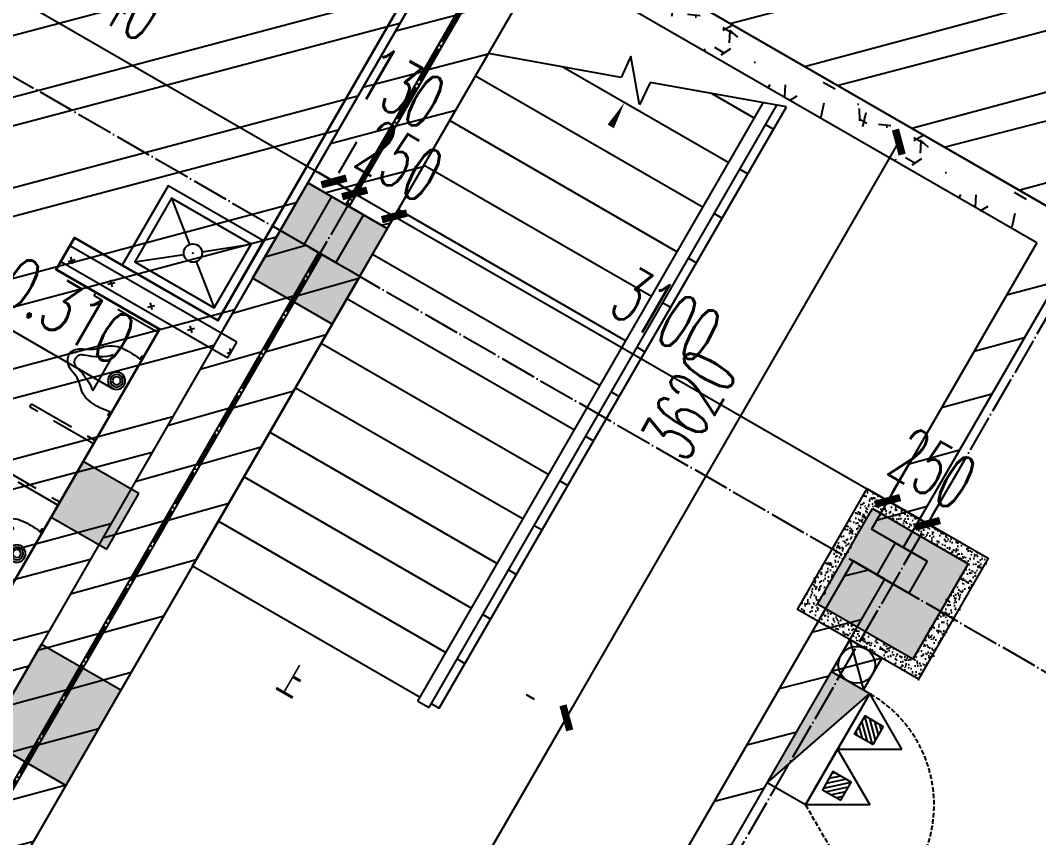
# Model space of a CAD drawing. Header units: millimetres. Extents: x 216654360 to 218309126, y 218099985 to 219647706.
# Drawn here: x 217927270 to 217932812, y 218947811 to 218952262 of the extents above; entities that cross this region are included whole.
import ezdxf

# ---------------------------------------------------------------- set-up
doc = ezdxf.new("R2010")
doc.units = ezdxf.units.MM
doc.header["$LTSCALE"] = 1000
doc.linetypes.add('DASH', pattern=[0.35, 0.25, -0.1])
doc.linetypes.add('DOTE', pattern=[2.4200000000000004, 2, -0.2, 0.02, -0.2])
for name, color, linetype in [('A-ANNO-DIMS', 3, 'Continuous'), ('A-ANNO-DOTE', 1, 'DOTE'), ('A-ANNO-IDEN', 3, 'Continuous'), ('A-ANNO-IDEN-LEVL', 3, 'Continuous'), ('A-ANNO-TXT', 7, 'Continuous'), ('A-COLU', 2, 'Continuous'), ('A-COLU-CONC', 2, 'Continuous'), ('A-DOOR-HOLE', 161, 'Continuous'), ('A-DOOR-ROLL', 7, 'DASH'), ('A-FLOR-SPCL', 245, 'Continuous'), ('A-FLOR-STRS', 51, 'Continuous'), ('A-FLOR-TPTN', 135, 'Continuous'), ('A-WALL', 2, 'Continuous'), ('A-WALL-FIL', 2, 'Continuous'), ('A-WALL-PATT', 252, 'Continuous'), ('A-WALL-SHEA', 2, 'Continuous'), ('P-PROT-FIRH', 1, 'Continuous'), ('P-PROT-VPIP', 1, 'Continuous'), ('P-提建筑', 1, 'Continuous'), ('P-灭火器', 1, 'Continuous'), ('PUB_HATCH', 8, 'Continuous'), ('洁具', 7, 'Continuous'), ('现状植物', 3, 'Continuous')]:
    doc.layers.add(name, color=color, linetype=linetype)
doc.layers.add('内装控制线', color=6, linetype='Continuous', lineweight=35)
doc.layers.add('水辅助层', color=20, linetype='Continuous', plot=False)
doc.styles.add('_TCH_DIM_T3', font='SIMPLEX.shx', dxfattribs={"width": 0.5647058823529413, "bigfont": 'GBCBIG.shx'})
doc.styles.add('A_DIM', font='SIMPLEX', dxfattribs={"width": 0.7, "bigfont": 'HZ'})
doc.dimstyles.new('_TCH_ARCH&&100', dxfattribs={"dimtxt": 297.5, "dimasz": 100, "dimexe": 250, "dimexo": 300, "dimgap": 126.25, "dimtad": 1, "dimdec": 0, "dimzin": 0, "dimdsep": 46, "dimtxsty": '_TCH_DIM_T3', "dimblk": 'ARCHTICK', "dimcen": 0.09, "dimclrt": 7, "dimazin": 2, "dimtfac": 1, "dimtdec": 0, "dimtix": 1, "dimtmove": 2, "dimatfit": 3, "dimfxl": 100, "dimtolj": 1, "dimtzin": 0, "dimarcsym": 0})
pattern_1 = [(45, (-6165879.106576437, -59482.65594915765), (-336.7596045400933, 336.7596045400933), []), (45, (-6165654.600076437, -59482.65594915765), (-336.7596045400933, 336.7596045400933), [])]
pattern_2 = [(45, (-6165879.106576437, -59303.14459915766), (-176.776766007315, 176.776766007315), [])]

# ---------------------------------------------------------------- blocks, each defined once
blk = doc.blocks.new('A$Cbd128c3d')
at = {"layer": 'A-COLU'}
h = blk.add_hatch(color=256, dxfattribs=at)
h.dxf.hatch_style = 1
h.paths.add_polyline_path([(3599.999999999942, -240), (4099.999999999942, -240), (4099.999999999942, -840), (3599.999999999942, -840)])
blk.add_lwpolyline([(3599.999999999942, -240), (4099.999999999942, -240), (4099.999999999942, -840), (3599.999999999942, -840)], close=True, dxfattribs=at)
blk = doc.blocks.new('123attt')
h = blk.add_hatch(color=2)
h.dxf.hatch_style = 1
h.paths.add_polyline_path([(6528856.650242668, 260781.6907820057), (6529456.650242668, 260781.6907820057), (6529456.650242668, 260181.6907820409), (6528856.650242668, 260181.6907820409)])
at = {"layer": 'A-WALL'}
blk.add_lwpolyline([(6528856.650242668, 260781.6907820057), (6529456.650242668, 260781.6907820057), (6529456.650242668, 260181.6907820409), (6528856.650242668, 260181.6907820409)], close=True, dxfattribs=at)
blk = doc.blocks.new('2929sk')
at = {"layer": 'A-COLU-CONC'}
h = blk.add_hatch(dxfattribs=at)
h.set_pattern_fill('混凝土', scale=10, angle=90)
h.set_pattern_definition([(140, (6502386.07597335, 175688.3338082992), (6.275213498259515, 71.72601826007535), [7.5, -82.5]), (85, (6502386.07597335, 175688.3338082992), (-75.21921337000119, -13.8751333613), [6, -66]), (190.4514, (6502386.59890735, 175694.3109762992), (-68.94395420609534, 57.85093817140216), [6.374018999999989, -70.11421119999981]), (136.1842, (6502366.07597335, 175688.3338082992), (16.55190143290181, 106.7241048625644), [11.24999999999998, -123.7499999999998]), (186.6356, (6502367.45530405, 175697.2274827992), (-97.41178709004417, 93.46627055487033), [9.56102879999995, -105.1712999999996]), (81.18420000000006, (6502366.07597335, 175688.3338082992), (-97.41186009253246, 93.46619451336272), [9, -99]), (111, (6502371.07597335, 175698.3338082992), (40.26188906653389, 59.69070521184616), [7.499999999999988, -82.49999999999982]), (55.99999999999998, (6502371.07597335, 175698.3338082992), (-72.5150045046853, 24.33153319215818), [6, -66]), (161.4514, (6502374.431133949, 175703.3080315992), (-32.25304967099523, 84.02226285814899), [6.374018999999988, -70.1142111999998]), (127.5, (6502386.07597335, 175688.3338082992), (-33.28938538313115, 1.215985531729069), [0, -65.19999999999999, 0, -67, 0, -66.25]), (97.49999999999993, (6502386.07597335, 175688.3338082992), (-39.44117118823602, 26.30695374421486), [0, -38.2, 0, -63.7, 0, -25.25]), (57.49999999999999, (6502386.07597335, 175666.0338082992), (2.255487173437979, 53.3822436172409), [0, -25, 0, -78, 0, -103.5]), (47.5, (6502386.07597335, 175656.0338082992), (-10.01049823323177, 58.31861693423862), [0, -32.49999999999989, 0, -51.79999999999989, 0, -73.49999999999979])])
h.paths.add_polyline_path([(-26088.42150564119, -86952.76195850916), (-25708.41759934928, -86952.76195850916), (-25708.41759934928, -86872.76195850916), (-26008.42150564119, -86872.76195850916), (-26008.42150564119, -86572.76195832115), (-26088.42150564119, -86572.76195832115)])
h.paths.add_polyline_path([(-25708.41759934928, -86952.76195850916), (-25328.41759938374, -86952.76195850916), (-25328.41759938374, -86572.76195832115), (-25408.41759938374, -86572.76195832115), (-25408.41759938374, -86872.76195850916), (-25708.41759934928, -86872.76195850916)])
h.paths.add_polyline_path([(-25408.41759938374, -86572.76195832115), (-25328.41759938374, -86572.76195832115), (-25328.41759938374, -86192.76195850805), (-25708.41759934928, -86192.76195850805), (-25708.41759934928, -86272.76195850805), (-25408.41759938374, -86272.76195850805)])
h.paths.add_polyline_path([(-26088.42150564119, -86572.76195832115), (-26008.42150564119, -86572.76195832115), (-26008.42150564119, -86272.76195850805), (-25708.41759934928, -86272.76195850805), (-25708.41759934928, -86192.76195850805), (-26088.42150564119, -86192.76195850805)])
at = {"layer": 'A-ANNO-DOTE', "ltscale": 0.1}
for p, q in [((-25708.41759934928, -98506.28522877552), (-25708.41759934928, -79972.76195832115)), ((-22108.41759934928, -98506.28522877552), (-22108.41759934928, -79972.76195832115)), ((-16719.25256192591, -86572.76195832115), (-75808.41759934928, -86572.76195832127))]:
    blk.add_line(p, q, dxfattribs=at)
at = {"layer": 'A-COLU-CONC', "color": 7}
for points in [[(-25328.41759938374, -86952.76195850916), (-26088.42150564119, -86952.76195850916), (-26088.42150564119, -86192.76195850805), (-25328.41759938374, -86192.76195850805)], [(-25408.41759938374, -86872.76195850916), (-26008.42150564119, -86872.76195850916), (-26008.42150564119, -86272.76195850805), (-25408.41759938374, -86272.76195850805)]]:
    blk.add_lwpolyline(points, close=True, dxfattribs=at)
at = {"rotation": 180}
for p in [(-18258.41759937722, -84212.7619583229), (-18258.41759936698, -87112.7619583229)]:
    blk.add_blockref('A$Cbd128c3d', p, dxfattribs=at)
at = {"layer": 'A-WALL', "color": 6, "rotation": 180}
blk.add_blockref('123attt', (6503448.232643284, 173908.9288235325), dxfattribs=at)
blk = doc.blocks.new('P-消火栓箱开门示意')
at = {"layer": 'P-PROT-FIRH', "color": 8, "linetype": 'DASH', "ltscale": 0.1}
blk.add_line((2696644.86184354, -6288498.702755758), (2696994.861858813, -6287892.484981926), dxfattribs=at)
blk.add_arc((2696644.861843541, -6288498.702755758), 700, 59.9999985718766, 179.9999986126178, dxfattribs=at)
blk = doc.blocks.new('$TwtSys$00000434')
for p, q in [((-0.5, 0.5), (-0.5, -0.5)), ((-0.5, -0.5), (0.5, 0.5)), ((0.5, 0.5), (-0.5, 0.5)), ((0.5, -0.5), (0.5, 0.5))]:
    blk.add_line(p, q)
blk.add_solid([(0.5, -0.5), (0.5, 0.5), (-0.5, -0.5)])
blk = doc.blocks.new('T1-P-QP-L3-F$0$$ATTACHMENT$00000214')
h = blk.add_hatch()
h.set_pattern_fill('ANSI31', color=256, scale=200, style=0)
h.set_pattern_definition([(45, (-38543.80223862439, -6842.63859106258), (-17.67766952966369, 17.67766952966369), [])])
h.paths.add_polyline_path([(-64.92232553117356, 1.936813719180464), (64.922325531159, 1.936813719180464), (64.922325531159, -127.9078373431521), (-64.92232553117356, -127.9078373431521)])
for points in [[(0, 171.8081853693711), (-198.3870041439732, -171.8081853693711), (198.3870041439732, -171.8081853693711)], [(-64.92232553117356, 1.936813719180464), (64.922325531159, 1.936813719180464), (64.922325531159, -127.9078373431521), (-64.92232553117356, -127.9078373431521)]]:
    blk.add_lwpolyline(points, close=True)
blk = doc.blocks.new('p0422')
at = {"layer": 'P-PROT-VPIP'}
blk.add_circle((6072595.864020044, 32912.05262973892), 100, dxfattribs=at)
at = {"layer": '水辅助层'}
blk.add_lwpolyline([(6072495.864020044, 33012.05262973892), (6072495.864020044, 32812.05262973892), (6072695.864020044, 32812.05262973892), (6072695.864020044, 33012.05262973892), (6072495.864020044, 33012.05262973892), (6072695.864020044, 32812.05262973892), (6072695.864020044, 33012.05262973892), (6072495.864020044, 32812.05262973892)], dxfattribs=at)
at = {"layer": 'P-PROT-FIRH', "xscale": 700, "yscale": -240, "zscale": 700, "rotation": 89.99999999999997}
blk.add_blockref('$TwtSys$00000434', (6072615.864020044, 32462.05262973892), dxfattribs=at)
at = {"layer": 'P-提建筑', "rotation": 270}
blk.add_blockref('P-消火栓箱开门示意', (12361234.5667758, 2728756.914473279), dxfattribs=at)
at = {"layer": 'P-灭火器', "xscale": 0.8816120906801007, "zscale": 0.8816120906801007}
for p, yscale, rotation in [((6072887.332193543, 32636.95301122671), 0.8816120906801007, 270), ((6072887.332193543, 32287.15224825205), -0.8816120906801007, 89.99999999999997)]:
    blk.add_blockref('T1-P-QP-L3-F$0$$ATTACHMENT$00000214', p, dxfattribs=dict(at, yscale=yscale, rotation=rotation))
blk = doc.blocks.new('123arrt')
at = {"layer": 'A-WALL-PATT'}
blk.add_hatch(color=2, dxfattribs=at).paths.add_polyline_path([(6523944.33695157, 260286.095766655), (6524294.33695157, 260286.095766655), (6524294.33695157, 260636.095766655), (6523944.33695157, 260636.095766655)])
at = {"layer": 'A-COLU-CONC'}
for p, q in [((6524294.33695157, 260636.095766655), (6523944.33695157, 260636.095766655)), ((6523944.33695157, 260636.095766655), (6523944.33695157, 260286.095766655)), ((6524294.33695157, 260286.095766655), (6524294.33695157, 260636.095766655)), ((6523944.33695157, 260286.095766655), (6524294.33695157, 260286.095766655))]:
    blk.add_line(p, q, dxfattribs=at)
blk = doc.blocks.new('$lvtry$00000191')
at = {"color": 0}
for p, q in [((-250, -50, 1e-08), (-39.04344047215272, -218.7652476222793, 1e-08)), ((39.04344047215272, -218.7652476222793, 1e-08), (250, -50, 1e-08)), ((-250, -450, 1e-08), (-39.04344047215272, -281.2347523777207, 1e-08)), ((39.04344047215272, -281.2347523777244, 1e-08), (250, -450, 1e-08))]:
    blk.add_line(p, q, dxfattribs=at)
at = {"color": 0, "elevation": 1e-08}
for points in [[(300, -500), (300, 0), (-300, 0), (-300, -500)], [(250, -450), (250, -50), (-250, -50), (-250, -450)]]:
    blk.add_lwpolyline(points, close=True, dxfattribs=at)
at = {"color": 0}
blk.add_circle((0, -250, 1e-08), 50, dxfattribs=at)
for p in [(0, -50, 1e-08), (0, -250, 1e-08)]:
    blk.add_point(p, dxfattribs=at)
blk = doc.blocks.new('$plan$00002813')
at = {"layer": '洁具'}
blk.add_line((-112.1980357655775, -146.2900791291249), (113.5244699430041, -146.2900791291249), dxfattribs=at)
blk.add_lwpolyline([(-185, 0), (-185, -10), (-164.389969869444, -10, 0.1255865387303257), (-163.1290167336847, -162.2762062169422, 0.08769850242780629), (-135.2953435108939, -207.1245521571182, -0.1424929708342338), (-78.66071351996652, -291.5831019456164, 0.3096035751983225), (0.2791948459416744, -359.8396450521541, 0.2298293648780043), (59.17123424765305, -307.738279198813, -0.1357997960856211), (127.5210291764306, -214.5698211590352, 0.1879631742103957), (170.0189749133278, -107.7600855326382, 0.05656907970985884), (164.88988169191, -10.05991858390917), (185, -10.05991858390917), (185, 0)], format="xyb", close=True, dxfattribs=at)
for radius in [47.2579243470704, 34.6338562868774, 22.06467547912001]:
    blk.add_circle((0, -61.92837213557505), radius, dxfattribs=at)
for centre, radius, start, end in [((-382.3575809355243, -362.7297035239753), 346.1680095771645, 14.06156044437566, 38.70013118246141), ((335.0797802355009, -365.6383339255481), 311.7698067501769, 135.2868062745364, 164.3913305535184), ((-5.716971095556801, -276.013031346869), 40.92875984387207, 183.6564942581837, 351.9397679622584)]:
    blk.add_arc(centre, radius, start, end, dxfattribs=at)
blk = doc.blocks.new('A$Ca631ffbe')
at = {"layer": 'A-DOOR-ROLL'}
for points in [[(-1440.000000027707, 100.000000072876), (-1460.000000028173, 100.0000000786968), (-1459.999999911874, 500.0000000786968), (-1439.999999912136, 500.000000072876), (-1440.000000027707, 100.000000072876)], [(-740.0000000277068, 99.99999986903276), (-760.0000000277068, 99.99999987485353), (-759.9999999112042, 499.9999998748535), (-739.9999999107386, 499.9999998690328), (-740.0000000277068, 99.99999986903276)]]:
    blk.add_lwpolyline(points, dxfattribs=at)
at = {"layer": 'A-FLOR-TPTN', "xscale": -1, "rotation": 180}
blk.add_blockref('$plan$00002813', (-1100.00000002794, 99.99999997392297), dxfattribs=at)
blk = doc.blocks.new('13etrt5')
at = {"layer": 'A-WALL-PATT'}
h = blk.add_hatch(dxfattribs=at)
h.set_pattern_fill('石膏板', color=256, scale=50, style=0)
h.set_pattern_definition([(45, (42.4766, 35.85785), (-125.0000033257799, 125.00000332578), [40, -136.7767]), (135, (320.7609, 35.85785), (-125.00000332578, -125.0000033257799), [40, -136.7767])])
h.paths.add_polyline_path([(6030434.666021422, 47718.28041697321), (6029384.506113006, 47718.2804170175), (6029384.506113002, 47618.28041699998), (6030434.666021419, 47618.28041697321)])
at = {"layer": 'A-DOOR-HOLE', "linetype": 'DASH'}
blk.add_line((6029384.506112956, 47618.28041700682), (6029384.50611296, 47718.28041700682), dxfattribs=at)
at = {"layer": 'A-WALL-FIL'}
for p, q in [((6030434.666021422, 47718.28041697321), (6029384.506113006, 47718.2804170175)), ((6029384.506113006, 47718.2804170175), (6029384.506113002, 47618.28041699998)), ((6030434.666021419, 47618.28041697321), (6030434.666021422, 47718.28041697321)), ((6029384.506113002, 47618.28041699998), (6030434.666021419, 47618.28041697321))]:
    blk.add_line(p, q, dxfattribs=at)
at = {"layer": '内装控制线'}
blk.add_lwpolyline([(6028034.495461987, 50368.28507986325), (6028034.495462026, 50318.28507987291), (6026984.494101392, 50318.28507991196), (6026984.494101392, 47768.28041713822), (6028184.506112962, 47768.28041704961), (6028184.506112955, 47568.28041704086), (6026984.506112772, 47568.2808604234), (6026984.506112665, 43168.28021147761), (6027064.666021457, 43168.28054689828), (6027064.666021457, 42962.28039220758), (6030034.491576374, 42962.28044195544), (6030034.514254897, 47568.28041698392), (6029384.506112956, 47568.28041700473), (6029384.506112961, 47768.28041700682), (6030284.689911362, 47768.280417023), (6030284.702236536, 50312.27969980885), (6029134.496295292, 50312.28071956491), (6029134.4965666, 50368.2807195533)], dxfattribs=at)
at = {"layer": 'A-FLOR-SPCL'}
blk.add_blockref('$lvtry$00000191', (6029984.68991127, 48268.2613051065, -1e-08), dxfattribs=at)
at = {"layer": 'A-WALL-FIL', "rotation": 90}
for p in [(6030134.5132614, 48308.28041690793), (6030134.513269259, 47222.28041706847)]:
    blk.add_blockref('A$Ca631ffbe', p, dxfattribs=at)
blk = doc.blocks.new('_ArchTick')
at = {"color": 0, "linetype": 'ByBlock', "const_width": 0.4}
blk.add_lwpolyline([(-0.5, -0.5), (0.5, 0.5)], dxfattribs=at)
blk = doc.blocks.new('*D410')
at = {"layer": 'A-ANNO-DIMS', "color": 0, "lineweight": -2, "transparency": 16777216}
for p, q in [((6066559.63288061, 35491.65040151618), (6066582.253792502, 35491.65040151618)), ((6066832.253792502, 33391.64101953132), (6066832.253792502, 35491.65040151618)), ((6066559.632880615, 33391.64101953132), (6066582.253792502, 33391.64101953132))]:
    blk.add_line(p, q, dxfattribs=at)
at = {"layer": 'Defpoints', "color": 0, "transparency": 16777216}
for p in [(6066832.253792502, 35491.65040151618), (6066859.63288061, 35491.65040151618), (6066859.632880615, 33391.64101953132)]:
    blk.add_point(p, dxfattribs=at)
at = {"layer": 'A-ANNO-DIMS', "color": 0, "lineweight": -2, "transparency": 16777216, "xscale": 100, "yscale": 100, "zscale": 100}
for p, rotation in [((6066832.253792502, 35491.65040151618), 90), ((6066832.253792502, 33391.64101953132), 270)]:
    blk.add_blockref('_ArchTick', p, dxfattribs=dict(at, rotation=rotation))
at = {"layer": 'A-ANNO-DIMS', "color": 7, "transparency": 16777216, "insert": (6066557.253792502, 34441.64571052472), "char_height": 297.5, "attachment_point": 5, "rotation": 90, "style": '_TCH_DIM_T3'}
blk.add_mtext('\\A1;2100', dxfattribs=at)
blk = doc.blocks.new('*D417')
at = {"layer": 'A-ANNO-DIMS', "color": 0, "lineweight": -2, "transparency": 16777216}
for p, q in [((6065675.869910784, 33823.11665425415), (6065675.869910784, 34019.07394761012)), ((6068815.842444237, 33823.11665481175), (6068815.842444237, 34019.07394761012)), ((6065675.869910784, 33769.07394761012), (6068815.842444237, 33769.07394761012))]:
    blk.add_line(p, q, dxfattribs=at)
at = {"layer": 'Defpoints', "color": 0, "transparency": 16777216}
for p in [(6068815.842444237, 33769.07394761012), (6065675.869910784, 33523.11665425415), (6068815.842444237, 33523.11665481175)]:
    blk.add_point(p, dxfattribs=at)
at = {"layer": 'A-ANNO-DIMS', "color": 0, "lineweight": -2, "transparency": 16777216, "xscale": 100, "yscale": 100, "zscale": 100, "rotation": 180}
blk.add_blockref('_ArchTick', (6065675.869910784, 33769.07394761012), dxfattribs=at)
at = {"layer": 'A-ANNO-DIMS', "color": 0, "lineweight": -2, "transparency": 16777216, "xscale": 100, "yscale": 100, "zscale": 100}
blk.add_blockref('_ArchTick', (6068815.842444237, 33769.07394761012), dxfattribs=at)
at = {"layer": 'A-ANNO-DIMS', "color": 7, "transparency": 16777216, "insert": (6067245.856177511, 34044.07394761012), "char_height": 297.5, "attachment_point": 5, "style": '_TCH_DIM_T3'}
blk.add_mtext('\\A1;3140', dxfattribs=at)
blk = doc.blocks.new('*D418')
at = {"layer": 'A-ANNO-DIMS', "color": 0, "lineweight": -2, "transparency": 16777216}
for p, q in [((6068815.842444237, 33823.11665481175), (6068815.842444237, 34019.07394790046)), ((6068945.844556803, 33823.11665483483), (6068945.844556803, 34019.07394790046)), ((6068815.842444237, 33769.07394790046), (6068715.842444237, 33769.07394790046)), ((6068815.842444237, 33769.07394790046), (6068945.844556803, 33769.07394790046)), ((6068945.844556803, 33769.07394790046), (6069045.844556803, 33769.07394790046))]:
    blk.add_line(p, q, dxfattribs=at)
at = {"layer": 'Defpoints', "color": 0, "transparency": 16777216}
for p in [(6068945.844556803, 33769.07394790046), (6068815.842444237, 33523.11665481175), (6068945.844556803, 33523.11665483483)]:
    blk.add_point(p, dxfattribs=at)
at = {"layer": 'A-ANNO-DIMS', "color": 0, "lineweight": -2, "transparency": 16777216, "xscale": 100, "yscale": 100, "zscale": 100}
blk.add_blockref('_ArchTick', (6068815.842444237, 33769.07394790046), dxfattribs=at)
at = {"layer": 'A-ANNO-DIMS', "color": 0, "lineweight": -2, "transparency": 16777216, "xscale": 100, "yscale": 100, "zscale": 100, "rotation": 180}
blk.add_blockref('_ArchTick', (6068945.844556803, 33769.07394790046), dxfattribs=at)
at = {"layer": 'A-ANNO-DIMS', "color": 7, "transparency": 16777216, "insert": (6068880.843500366, 34394.07394790046), "char_height": 297.5, "attachment_point": 5, "style": '_TCH_DIM_T3'}
blk.add_mtext('\\A1;130', dxfattribs=at)
blk = doc.blocks.new('*D419')
at = {"layer": 'A-ANNO-DIMS', "color": 0, "lineweight": -2, "transparency": 16777216}
for p, q in [((6068945.844556803, 33823.11665483483), (6068945.844556803, 34019.0739479342)), ((6069195.84757068, 33823.11665487922), (6069195.84757068, 34019.0739479342)), ((6068945.844556803, 33769.0739479342), (6068845.844556803, 33769.0739479342)), ((6068945.844556803, 33769.0739479342), (6069195.84757068, 33769.0739479342)), ((6069195.84757068, 33769.0739479342), (6069295.84757068, 33769.0739479342))]:
    blk.add_line(p, q, dxfattribs=at)
at = {"layer": 'Defpoints', "color": 0, "transparency": 16777216}
for p in [(6069195.84757068, 33769.0739479342), (6068945.844556803, 33523.11665483483), (6069195.84757068, 33523.11665487922)]:
    blk.add_point(p, dxfattribs=at)
at = {"layer": 'A-ANNO-DIMS', "color": 0, "lineweight": -2, "transparency": 16777216, "xscale": 100, "yscale": 100, "zscale": 100}
blk.add_blockref('_ArchTick', (6068945.844556803, 33769.0739479342), dxfattribs=at)
at = {"layer": 'A-ANNO-DIMS', "color": 0, "lineweight": -2, "transparency": 16777216, "xscale": 100, "yscale": 100, "zscale": 100, "rotation": 180}
blk.add_blockref('_ArchTick', (6069195.84757068, 33769.0739479342), dxfattribs=at)
at = {"layer": 'A-ANNO-DIMS', "color": 7, "transparency": 16777216, "insert": (6069070.846063741, 34044.0739479342), "char_height": 297.5, "attachment_point": 5, "style": '_TCH_DIM_T3'}
blk.add_mtext('\\A1;250', dxfattribs=at)
blk = doc.blocks.new('*D420')
at = {"layer": 'A-ANNO-DIMS', "color": 0, "lineweight": -2, "transparency": 16777216}
for p, q in [((6069195.84757068, 33823.11665487922), (6069195.84757068, 34019.07394823164)), ((6072295.843323611, 33823.11665542972), (6072295.843323611, 34019.07394823164)), ((6069195.84757068, 33769.07394823164), (6072295.843323611, 33769.07394823164))]:
    blk.add_line(p, q, dxfattribs=at)
at = {"layer": 'Defpoints', "color": 0, "transparency": 16777216}
for p in [(6072295.843323611, 33769.07394823164), (6069195.84757068, 33523.11665487922), (6072295.843323611, 33523.11665542972)]:
    blk.add_point(p, dxfattribs=at)
at = {"layer": 'A-ANNO-DIMS', "color": 0, "lineweight": -2, "transparency": 16777216, "xscale": 100, "yscale": 100, "zscale": 100, "rotation": 180}
blk.add_blockref('_ArchTick', (6069195.84757068, 33769.07394823164), dxfattribs=at)
at = {"layer": 'A-ANNO-DIMS', "color": 0, "lineweight": -2, "transparency": 16777216, "xscale": 100, "yscale": 100, "zscale": 100}
blk.add_blockref('_ArchTick', (6072295.843323611, 33769.07394823164), dxfattribs=at)
at = {"layer": 'A-ANNO-DIMS', "color": 7, "transparency": 16777216, "insert": (6070745.845447145, 34044.07394823164), "char_height": 297.5, "attachment_point": 5, "style": '_TCH_DIM_T3'}
blk.add_mtext('\\A1;3100', dxfattribs=at)
blk = doc.blocks.new('*D421')
at = {"layer": 'A-ANNO-DIMS', "color": 0, "lineweight": -2, "transparency": 16777216}
for p, q in [((6072295.843323611, 33823.11665542972), (6072295.843323611, 34019.07394852909)), ((6072545.844556828, 33823.11665547412), (6072545.844556828, 34019.07394852909)), ((6072295.843323611, 33769.07394852909), (6072195.843323611, 33769.07394852909)), ((6072295.843323611, 33769.07394852909), (6072545.844556828, 33769.07394852909)), ((6072545.844556828, 33769.07394852909), (6072645.844556828, 33769.07394852909))]:
    blk.add_line(p, q, dxfattribs=at)
at = {"layer": 'Defpoints', "color": 0, "transparency": 16777216}
for p in [(6072545.844556828, 33769.07394852909), (6072295.843323611, 33523.11665542972), (6072545.844556828, 33523.11665547412)]:
    blk.add_point(p, dxfattribs=at)
at = {"layer": 'A-ANNO-DIMS', "color": 0, "lineweight": -2, "transparency": 16777216, "xscale": 100, "yscale": 100, "zscale": 100}
blk.add_blockref('_ArchTick', (6072295.843323611, 33769.07394852909), dxfattribs=at)
at = {"layer": 'A-ANNO-DIMS', "color": 0, "lineweight": -2, "transparency": 16777216, "xscale": 100, "yscale": 100, "zscale": 100, "rotation": 180}
blk.add_blockref('_ArchTick', (6072545.844556828, 33769.07394852909), dxfattribs=at)
at = {"layer": 'A-ANNO-DIMS', "color": 7, "transparency": 16777216, "insert": (6072420.843940219, 34044.07394852909), "char_height": 297.5, "attachment_point": 5, "style": '_TCH_DIM_T3'}
blk.add_mtext('\\A1;250', dxfattribs=at)
blk = doc.blocks.new('*D538')
at = {"layer": 'A-ANNO-DIMS', "color": 0, "lineweight": -2, "transparency": 16777216}
for p, q in [((6071170.766549013, 35491.63207309941), (6071121.506119804, 35491.63207309941)), ((6071371.506119804, 31871.6766067949), (6071371.506119804, 35491.63207309941)), ((6071170.766549013, 31871.6766067949), (6071121.506119804, 31871.6766067949))]:
    blk.add_line(p, q, dxfattribs=at)
at = {"layer": 'Defpoints', "color": 0, "transparency": 16777216}
for p in [(6071371.506119804, 35491.63207309941), (6071470.766549013, 35491.63207309941), (6071470.766549013, 31871.6766067949)]:
    blk.add_point(p, dxfattribs=at)
at = {"layer": 'A-ANNO-DIMS', "color": 0, "lineweight": -2, "transparency": 16777216, "xscale": 100, "yscale": 100, "zscale": 100}
for p, rotation in [((6071371.506119804, 35491.63207309941), 90), ((6071371.506119804, 31871.6766067949), 270)]:
    blk.add_blockref('_ArchTick', p, dxfattribs=dict(at, rotation=rotation))
at = {"layer": 'A-ANNO-DIMS', "color": 7, "transparency": 16777216, "insert": (6071096.506119804, 33681.65433994813), "char_height": 297.5, "attachment_point": 5, "rotation": 90, "style": '_TCH_DIM_T3'}
blk.add_mtext('\\A1;3620', dxfattribs=at)
blk = doc.blocks.new('*D539')
at = {"layer": 'A-ANNO-DIMS', "color": 0, "lineweight": -2, "transparency": 16777216}
for p, q in [((6071170.766549013, 31871.6766067949), (6071121.506119804, 31871.6766067949)), ((6071371.506119804, 28091.64101953133), (6071371.506119804, 31871.6766067949)), ((6071170.766549013, 28091.64101953133), (6071121.506119804, 28091.64101953133))]:
    blk.add_line(p, q, dxfattribs=at)
at = {"layer": 'Defpoints', "color": 0, "transparency": 16777216}
for p in [(6071371.506119804, 31871.6766067949), (6071470.766549013, 31871.6766067949), (6071470.766549013, 28091.64101953133)]:
    blk.add_point(p, dxfattribs=at)
at = {"layer": 'A-ANNO-DIMS', "color": 0, "lineweight": -2, "transparency": 16777216, "xscale": 100, "yscale": 100, "zscale": 100}
for p, rotation in [((6071371.506119804, 31871.6766067949), 90), ((6071371.506119804, 28091.64101953133), 270)]:
    blk.add_blockref('_ArchTick', p, dxfattribs=dict(at, rotation=rotation))
at = {"layer": 'A-ANNO-DIMS', "color": 7, "transparency": 16777216, "insert": (6071096.506119804, 29981.65881316409), "char_height": 297.5, "attachment_point": 5, "rotation": 90, "style": '_TCH_DIM_T3'}
blk.add_mtext('\\A1;3780', dxfattribs=at)
blk = doc.blocks.new('A$C04836B57')
h = blk.add_hatch()
h.set_pattern_fill('ANSI32', color=251, scale=100)
h.set_pattern_definition(pattern_1)
edge = h.paths.add_edge_path()
edge.add_line((-93806.74076194037, -23891.01582656463), (-100673.4373654258, -23891.01599156326))
edge.add_line((-100673.4373654258, -23891.01599156326), (-100673.4219870726, -17291.0197903212))
edge.add_line((-100673.4219870726, -17291.0197903212), (-98133.13709999435, -17291.01962532845))
edge.add_line((-98133.13709999435, -17291.01962532845), (-98133.13737810124, -18541.02919732087))
edge.add_line((-98133.13737810124, -18541.02919732087), (-93433.42846856453, -18541.02703158677))
edge.add_line((-93433.42846856453, -18541.02703158677), (-93433.42581176851, -17391.02929940046))
edge.add_line((-93433.42581176851, -17391.02929940046), (-93433.19577457756, -17391.04147912645))
edge.add_line((-93433.19577457756, -17391.04147912645), (-93433.20651115384, -20965.82024458147))
edge.add_line((-93433.20651115384, -20965.82024458147), (-93333.25523686316, -20965.81023058342))
edge.add_line((-93333.25523686316, -20965.81023058342), (-93333.26880235411, -23765.83032686323))
h = blk.add_hatch()
h.set_pattern_fill('ANSI32', color=251, scale=100)
h.set_pattern_definition(pattern_1)
edge = h.paths.add_edge_path()
edge.add_line((-99383.43733293563, -31490.81023060446), (-99383.43733293563, -26709.81023061152))
edge.add_line((-99383.43733293563, -26709.81023061152), (-100583.4440147774, -26709.81082269999))
edge.add_line((-100583.4440147774, -26709.81082269999), (-100583.4430051101, -23891.01587718352))
edge.add_line((-100583.4430051101, -23891.01587718352), (-97183.26211148221, -23891.01577593909))
edge.add_line((-97183.26211148221, -23891.01577593909), (-97183.2631211495, -26709.81072148867))
edge.add_line((-97183.2631211495, -26709.81072148867), (-97183.26201959047, -26709.81023064991))
edge.add_line((-97183.26201959047, -26709.81023064991), (-97183.26201959047, -31451.01492963036))
edge.add_line((-97183.26201959047, -31451.01492963036), (-99456.74015109055, -31451.01492962861))
at = {"layer": 'PUB_HATCH'}
h = blk.add_hatch(dxfattribs=at)
h.set_pattern_fill('加气混凝土', color=256, scale=100, style=0)
h.set_pattern_definition([(0, (-6165525.106576437, -59848.65594915766), (600, 1200), [0, -1200]), (0, (-6166227.106576437, -60010.65594915766), (600, 1200), [0, -1200]), (0, (-6165837.106576437, -60022.65594915766), (600, 1200), [0, -1200]), (0, (-6165411.106576437, -59668.65594915766), (600, 1200), [0, -1200]), (0, (-6165909.106576437, -60082.65594915766), (600, 1200), [0, -1200]), (0, (-6165291.106576437, -58912.65594915766), (600, 1200), [0, -1200]), (0, (-6165657.106576437, -59008.65594915766), (600, 1200), [0, -1200]), (0, (-6165465.106576437, -59158.65594915766), (600, 1200), [0, -1200]), (0, (-6166443.106576437, -59182.65594915766), (600, 1200), [0, -1200]), (0, (-6165855.106576437, -59236.65594915766), (600, 1200), [0, -1200]), (0, (-6166083.106576437, -59542.65594915766), (600, 1200), [0, -1200]), (0, (-6166071.106576437, -59992.65594915766), (600, 1200), [0, -1200]), (0, (-6165621.106576437, -60040.65594915766), (600, 1200), [0, -1200]), (0, (-6165291.106576437, -59512.65594915766), (600, 1200), [0, -1200]), (0, (-6166413.106576437, -59698.65594915766), (600, 1200), [0, -1200]), (0, (-6166311.106576437, -59494.65594915766), (600, 1200), [0, -1200]), (0, (-6165843.106576437, -59578.65594915766), (600, 1200), [0, -1200]), (0, (-6166011.106576437, -59752.65594915766), (600, 1200), [0, -1200]), (0, (-6166107.106576437, -59356.65594915766), (600, 1200), [0, -1200]), (0, (-6165957.106576437, -58906.65594915766), (600, 1200), [0, -1200]), (0, (-6166365.106576437, -59950.65594915766), (600, 1200), [0, -1200]), (0, (-6165705.106576437, -59152.65594915766), (600, 1200), [0, -1200]), (0, (-6166263.106576437, -59134.65594915766), (600, 1200), [0, -1200]), (0, (-6166359.106576437, -58978.65594915766), (600, 1200), [0, -1200]), (130.601294, (-6165364.820860437, -59288.37023715767), (-2999.999966861969, 3600.000015739533), [52.683108, -22074.222]), (18.4349488, (-6165450.535144437, -59265.51309315766), (2999.999988936139, 1199.999991146445), [54.21048, -7535.2558]), (90, (-6165450.535144437, -59316.94166115766), (600.0000000000001, 1200), [51.428568, -2348.5713]), (161.565051, (-6165399.106576437, -59334.08452515766), (-3000.000015105215, 1199.999910544823), [54.21048, -7535.2558]), (53.1301023, (-6165399.106576437, -59334.08452515766), (600.0000011342403, 1199.99999943288), [57.14286, -5942.856999999999]), (135, (-6165353.392288437, -59945.51298915767), (-600.0000725322863, 1199.999918790402), [48.48732, -3345.6252]), (45, (-6165421.963720437, -59945.51298915767), (599.9999961647541, 1199.999995157935), [48.48732, -3345.6252]), (135, (-6165387.678004437, -59979.79878915766), (-600.0000725322863, 1199.999918790402), [48.48732, -3345.6252]), (45, (-6165387.678004437, -59979.79878915766), (599.9999961647541, 1199.999995157935), [48.48732, -3345.6252]), (116.565051, (-6165930.535096437, -59139.79880115766), (-0.0001043859734650709, 2399.999934707041), [63.88765199999999, -1277.753]), (180, (-6165959.106496437, -59082.65595315766), (-599.9999999999998, 1200), [68.571432, -1131.4285]), (63.43494880000001, (-6166056.249376437, -59139.79880115766), (5.432290706153253e-06, 2399.999988372672), [63.887652, -1277.753]), (116.565051, (-6166027.677976437, -59196.94166115766), (-0.0001043859734650709, 2399.999934707041), [63.88765199999999, -1277.753]), (0, (-6166027.677976437, -59196.94166115766), (600, 1200), [68.571432, -1131.4285]), (63.43494880000001, (-6165959.106496437, -59196.94166115766), (5.432290706153253e-06, 2399.999988372672), [63.887652, -1277.753]), (107.102728, (-6165479.106580437, -59545.51302915766), (-1799.999931184909, 6000.000009680287), [77.72269200000001, -32565.805]), (143.972626, (-6165501.963724437, -59471.22737715767), (-11399.99985547618, 8399.999990492668), [77.72269200000001, -16244.04]), (180, (-6165564.820864437, -59425.51308915766), (-599.9999999999998, 1200), [74.285712, -1125.7142]), (36.02737329999999, (-6165701.963716437, -59471.22737715767), (11399.99991575318, 8399.99990944439), [77.722692, -16244.04]), (71.5650511, (-6165724.820860437, -59539.79874915766), (1800.000009240657, 5999.99998966958), [72.280632, -7517.185600000001]), (107.102728, (-6165701.963716437, -59614.08450915766), (-1799.999931184909, 6000.000009680287), [77.72269200000001, -32565.805]), (143.972626, (-6165639.106576437, -59659.79874915766), (-11399.99985547618, 8399.999990492668), [77.72269200000001, -16244.04]), (0, (-6165639.106576437, -59659.79874915766), (600, 1200), [74.285712, -1125.7142]), (36.02737329999999, (-6165564.820864437, -59659.79874915766), (11399.99991575318, 8399.99990944439), [77.722692, -16244.04]), (71.5650511, (-6165501.963724437, -59614.08450915766), (1800.000009240657, 5999.99998966958), [72.280632, -7517.185600000001]), (150.255118, (-6165467.678008437, -58985.51309715767), (-1800.000004260273, 1199.999985130039), [46.07004, -9628.639200000001]), (90, (-6165507.678004437, -59008.37022915766), (600.0000000000001, 1200), [45.714288, -2354.2855]), (29.7448813, (-6165507.678004437, -59008.37022915766), (1800.000001060037, 1199.999994395642), [46.07004, -9628.639200000001]), (116.565051, (-6165747.678004437, -59836.94166915766), (-0.0001043859734650709, 2399.999934707041), [63.88765199999999, -1277.753]), (168.690067, (-6165776.249428437, -59779.79874915766), (-5400.000004006199, 1199.999969888218), [58.274508, -12179.371]), (41.18592510000001, (-6165879.106576437, -59808.37014915766), (14999.99990911732, 13199.99988457684), [60.743688, -25451.604]), (90, (-6165879.106576437, -59865.51306915766), (600.0000000000001, 1200), [57.14286, -2342.857]), (138.814074, (-6165833.392288437, -59905.51302915766), (-14999.99973338043, 13200.0000840726), [60.743688, -25451.604]), (16.6992442, (-6165833.392288437, -59905.51302915766), (19799.99985103278, 5999.99993715613), [59.6589, -24997.075]), (60.9453959, (-6165776.249428437, -59888.37018915766), (599.9999984077513, 1199.99998938541), [58.83217200000001, -24650.679]), (109.983106, (-6166250.535136437, -59334.08452515766), (-3000.000011299861, 8399.999977770043), [66.88400399999996, -28024.39499999999]), (155.556045, (-6166273.392256437, -59271.22737315766), (-7800.000029732115, 3599.999925205931), [69.045972, -28930.263]), (24.4439547, (-6166399.106536437, -59271.22737315766), (7800.000003890955, 3599.999982684802), [69.045972, -28930.263]), (70.01689340000001, (-6166421.963656438, -59334.08452515766), (3000.000009044286, 8399.999979161448), [66.88400399999999, -28024.395]), (109.983106, (-6166399.106536437, -59396.94166515766), (-3000.000011299861, 8399.999977770043), [66.88400399999996, -28024.39499999999]), (160.016893, (-6166336.249336437, -59419.79880915766), (-3000.000001763259, 1199.999945333349), [66.88400399999999, -13978.755]), (19.9831065, (-6166336.249336437, -59419.79880915766), (2999.999983528817, 1199.999998096056), [66.88400399999999, -13978.755]), (70.01689340000001, (-6166273.392256437, -59396.94166515766), (3000.000009044286, 8399.999979161448), [66.88400399999999, -28024.395]), (122.005383, (-6165804.820864437, -59442.65595315766), (-600.0000805229399, 1199.999938741572), [53.908464, -11266.868]), (18.4349488, (-6165884.820856437, -59414.08451715767), (2999.999988936139, 1199.999991146445), [54.21048, -7535.2558]), (90, (-6165884.820856437, -59465.51309715767), (600.0000000000001, 1200), [51.428568, -2348.5713]), (161.565051, (-6165833.392288437, -59482.65594915766), (-3000.000015105215, 1199.999910544823), [54.21048, -7535.2558]), (54.46232220000002, (-6165833.392288437, -59482.65594915766), (4199.999993914518, 5999.999991012131), [49.15614, -20596.423]), (116.565051, (-6166153.392256437, -59734.08450915766), (-0.0001043859734650709, 2399.999934707041), [63.88765199999999, -1277.753]), (180, (-6166181.963656438, -59676.94158915766), (-599.9999999999998, 1200), [62.85714, -1137.1428]), (59.0362434, (-6166279.106536437, -59734.08450915766), (600.000001953063, 1199.999994175555), [66.63945599999997, -13927.64399999999]), (120.963756, (-6166244.820856437, -59791.22730915766), (-600.0000819959288, 1199.999944893199), [66.639456, -13927.644]), (0, (-6166244.820856437, -59791.22730915766), (600, 1200), [62.85714, -1137.1428]), (63.43494880000001, (-6166181.963656438, -59791.22730915766), (5.432290706153253e-06, 2399.999988372672), [63.887652, -1277.753])])
h.paths.add_polyline_path([(-93583.26567819994, -24091.03333018304), (-93383.26610860694, -23891.03429913663), (-96803.26383586135, -23891.01772997505), (-96803.26390011329, -24024.35106331515), (-96683.26393223647, -24091.01831135387)])
h = blk.add_hatch(dxfattribs=at)
h.set_pattern_fill('普通砖', color=256, scale=100, style=0)
h.set_pattern_definition(pattern_2)
h.paths.add_polyline_path([(-93383.26610860694, -23891.03429913663), (-93583.26567819994, -24091.03333018304), (-93583.26180437673, -25891.01514480729), (-93383.26180437673, -25891.01471437956)])
h = blk.add_hatch(dxfattribs=at)
h.set_pattern_fill('普通砖', color=256, scale=100, style=0)
h.set_pattern_definition(pattern_2)
h.paths.add_polyline_path([(-97063.26847204659, -24024.34980210178), (-97183.26850418095, -24091.01588429823), (-97183.26190912817, -25791.0153951598), (-96943.26190913003, -25791.01446409317), (-96943.26850416046, -24091.01705169865)])
h = blk.add_hatch(dxfattribs=at)
h.set_pattern_fill('普通砖', color=256, scale=100, style=0)
h.set_pattern_definition(pattern_2)
h.paths.add_polyline_path([(-96803.26390011329, -24024.35106331515), (-96923.26393223926, -24091.01714861653), (-96923.25733718835, -25791.01586069123), (-96683.25733719021, -25791.01492962459), (-96683.26393223647, -24091.01831135387)])
h = blk.add_hatch(dxfattribs=at)
h.set_pattern_fill('普通砖', color=256, scale=100, style=0)
h.set_pattern_definition(pattern_2)
h.paths.add_polyline_path([(-97183.26201959047, -26091.01492962649), (-97183.26201959047, -31391.01492962649), (-96943.26201959047, -31391.01492962649), (-96943.26201959047, -26091.01492962649)])
h = blk.add_hatch(dxfattribs=at)
h.set_pattern_fill('普通砖', color=256, scale=100, style=0)
h.set_pattern_definition(pattern_2)
h.paths.add_polyline_path([(-96923.26201960817, -26091.01492962649), (-96923.26201960817, -31391.01492962648), (-96683.26201960817, -31391.01492962648), (-96683.26201960817, -26091.01492962649)])
h = blk.add_hatch(dxfattribs=at)
h.set_pattern_fill('普通砖', color=256, scale=100, style=0)
h.set_pattern_definition(pattern_2)
h.paths.add_polyline_path([(-93583.27453526389, -26091.01492962622), (-93583.27453526389, -29740.78056673427), (-93383.27453526761, -29740.78056673426), (-93383.27453526389, -26091.01492962622)])
for points in [[(-93806.74076194037, -23891.01582656463), (-100673.4373654258, -23891.01599156326), (-100673.4219870726, -17291.0197903212), (-98133.13709999435, -17291.01962532845), (-98133.13737810124, -18541.02919732087), (-93433.42846856453, -18541.02703158677), (-93433.42581176851, -17391.02929940046), (-93433.19577457756, -17391.04147912645), (-93433.20651115384, -20965.82024458147), (-93333.25523686316, -20965.81023058342), (-93333.26880235411, -23765.83032686323)], [(-99333.42192817852, -31490.81023060447), (-99333.42192817945, -26735.01481243538), (-100583.4308098638, -26735.0149267443), (-100583.431416492, -23891.01566075586), (-97183.26372777857, -23891.01603729098), (-97183.2631211495, -26709.81072148867), (-97183.26201958023, -26709.81023064985), (-97183.26201958023, -31451.01492963031), (-99456.74015109055, -31451.01492962861)]]:
    blk.add_lwpolyline(points)
blk.add_lwpolyline([(-100673.4264466753, -23891.01583479169), (-93333.26232536882, -23891.01536547297), (-93333.26171384845, -21291.01477746145), (-100673.425835155, -21291.01524678017)], close=True)
at = {"layer": 'A-ANNO-IDEN'}
blk.add_lwpolyline([(-95908.25733719114, -28050.80222754402, 0, 0, 0), (-95908.25733719114, -24550.80222754402, 0, 40.00000000000001, 0), (-95908.25733719114, -24700.80222754402, 0, 0, 0)], format="xyseb", dxfattribs=at)
at = {"layer": 'A-ANNO-IDEN-LEVL'}
blk.add_line((-99132.74087666161, -27292.47826744935), (-97544.74087666161, -27292.47826744935), dxfattribs=at)
at = {"layer": 'A-FLOR-STRS'}
for p, q in [((-95133.25733719114, -24130.80222754402), (-95842.53411998507, -24387.05706520144)), ((-95183.25733719114, -27935.80222754402), (-95183.25733719394, -24148.86674367402)), ((-95133.25733719114, -27910.80222754402), (-95133.25733718835, -24130.80222754175)), ((-95253.25733719114, -27935.80222754402), (-95253.25733719394, -24174.15706625464)), ((-95520.75733717158, -24270.80222753726), (-95253.25733719394, -24270.80222752916)), ((-95183.25733719487, -24270.80222752916), (-95133.25733719114, -24270.80222754402)), ((-95831.08665229753, -24521.57083949283), (-96003.49039358739, -24315.11698850749)), ((-96003.49039358739, -24315.11698850749), (-95992.74947674014, -24441.32841989993)), ((-95842.53411998507, -24387.05706520144), (-95831.08665229753, -24521.57083949283)), ((-95992.74947674014, -24441.32841989993), (-96683.25733719114, -24690.80222754402)), ((-96295.75733732898, -24550.8022275568), (-95253.257337193, -24550.80222752917)), ((-95183.25733719394, -24550.80222752917), (-95133.25733719114, -24550.80222754402)), ((-96683.25733719114, -27910.80222754402), (-96683.25733719673, -24690.80222750729)), ((-96683.25733719114, -24830.80222754402), (-95253.257337193, -24830.80222754885)), ((-95183.25733719394, -24830.80222754885), (-95133.25733719114, -24830.80222754402)), ((-96683.25733719114, -25110.80222754402), (-95253.257337193, -25110.80222754885)), ((-95183.25733719394, -25110.80222754885), (-95133.25733719114, -25110.80222754402)), ((-96683.25733719114, -25390.80222754402), (-95253.257337193, -25390.80222754885)), ((-95183.25733719394, -25390.80222754885), (-95133.25733719114, -25390.80222754402)), ((-96683.25733719114, -25670.80222754402), (-95253.257337193, -25670.80222754885)), ((-95183.25733719394, -25670.80222754885), (-95133.25733719114, -25670.80222754402)), ((-96683.25733719114, -25950.80222754402), (-95253.257337193, -25950.80222754885)), ((-95183.25733719394, -25950.80222754885), (-95133.25733719114, -25950.80222754402)), ((-96683.25733719114, -26230.80222754402), (-95253.25733719114, -26230.80222754885)), ((-95183.25733719207, -26230.80222754885), (-95133.25733719114, -26230.80222754402)), ((-96683.25733719114, -26510.80222754402), (-95253.25733719114, -26510.80222754885)), ((-95183.25733719207, -26510.80222754885), (-95133.25733719114, -26510.80222754402)), ((-96683.25733719114, -26790.80222754402), (-95253.25733719114, -26790.80222754885)), ((-95183.25733719207, -26790.80222754885), (-95133.25733719114, -26790.80222754402)), ((-96683.25733719114, -27070.80222754402), (-95253.25733719114, -27070.80222754885)), ((-95183.25733719207, -27070.80222754885), (-95133.25733719114, -27070.80222754402)), ((-96683.25733719114, -27350.80222754402), (-95253.25733719114, -27350.80222754885)), ((-95183.25733719207, -27350.80222754885), (-95133.25733719114, -27350.80222754402)), ((-96683.25733719114, -27630.80222754402), (-95253.25733719114, -27630.80222754885)), ((-95183.25733719207, -27630.80222754885), (-95133.25733719114, -27630.80222754402)), ((-96683.25733719114, -27910.80222754402), (-95253.25733719114, -27910.80222754885)), ((-95183.25733719207, -27910.80222754885), (-95133.25733719114, -27910.80222754402)), ((-95253.25733719114, -27935.80222754402), (-95183.25733719114, -27935.80222754402))]:
    blk.add_line(p, q, dxfattribs=at)
at = {"layer": 'A-WALL'}
for p, q in [((-93383.26610860694, -23891.03429913663), (-96803.26383586135, -23891.01772997505)), ((-93383.26610860694, -23891.03429913663), (-93383.26180437673, -25891.01471437956)), ((-97183.26850418095, -24091.01588429823), (-97183.26190912817, -25791.0153951598)), ((-96943.26850416046, -24091.01705169865), (-96943.26190913003, -25791.01446409317)), ((-96923.26393223926, -24091.01714861653), (-96923.25733718835, -25791.01586069123)), ((-96683.26393223647, -24091.01831135387), (-96683.25733719021, -25791.01492962459)), ((-93583.26567819994, -24091.03333018304), (-96683.26393223647, -24091.01831135387)), ((-93583.26567819994, -24091.03333018304), (-93583.26180437673, -25891.01514480729)), ((-96943.26190913003, -25791.01446409317), (-97183.26190912817, -25791.0153951598)), ((-97033.26201960817, -25790.69555688172), (-97033.26201960817, -26091.01492962649)), ((-96833.26201960817, -25790.69555688172), (-97033.26201960817, -25790.69555688172)), ((-96683.25733719021, -25791.01492962459), (-96923.25733718835, -25791.01586069123)), ((-96833.26201960817, -25790.69555688172), (-96833.26201960817, -26091.01492962649)), ((-93383.26180437673, -25891.01471437956), (-93583.26180437673, -25891.01514480729)), ((-93433.26201959047, -25891.01492962081), (-93433.26201959047, -26091.01492962622)), ((-93433.24928870331, -25891.01514480717), (-93233.26201959047, -25891.01492962081)), ((-93233.26201959047, -25891.01492962081), (-93433.24928870331, -25891.01514480717)), ((-93433.24928870331, -25891.01514480717), (-93433.24885827582, -26091.01514483997)), ((-93233.26201959047, -25891.01492962081), (-93233.26201959047, -26091.01492962622)), ((-93233.24928870331, -25891.01471437968), (-93233.24885827582, -26091.01471441248)), ((-97183.26201959047, -26091.01492962649), (-97183.26201959047, -31391.01492962649)), ((-96943.26201959047, -26091.01492962649), (-97183.26201959047, -26091.01492962649)), ((-96833.26201960817, -26091.01492962649), (-97033.26201960817, -26091.01492962649)), ((-96943.26201959047, -26091.01492962649), (-96943.26201959047, -31391.01492962649)), ((-96923.26201960817, -26091.01492962649), (-96923.26201960817, -31391.01492962648)), ((-96683.26201960817, -26091.01492962649), (-96923.26201960817, -26091.01492962649)), ((-96683.26201960817, -26091.01492962649), (-96683.26201960817, -31391.01492962648)), ((-93583.27453526389, -26091.01492962622), (-93583.27453526389, -29740.78056673427)), ((-93383.27453526389, -26091.01492962622), (-93583.27453526389, -26091.01492962622)), ((-93233.26201959047, -26091.01492962622), (-93433.24885827582, -26091.01514483997)), ((-93433.24885827582, -26091.01514483997), (-93233.26201959047, -26091.01492962622)), ((-93383.27453526761, -29740.78056673426), (-93383.27453526389, -26091.01492962622))]:
    blk.add_line(p, q, dxfattribs=at)
blk.add_blockref('p0422', (-6165879.138555308, -59483.0675593635))
at = {"layer": 'A-COLU-CONC'}
blk.add_blockref('13etrt5', (-6127517.92804103, -74453.29534671037), dxfattribs=at)
at = {"layer": 'A-FLOR-SPCL', "rotation": 180}
blk.add_blockref('2929sk', (-119041.6796189575, -112663.7768879475), dxfattribs=at)
at = {"layer": 'A-WALL-SHEA', "color": 6}
blk.add_blockref('123arrt', (-6621427.762076964, -288352.1106719777), dxfattribs=at)
at = {"layer": 'A-ANNO-TXT', "color": 7, "style": 'A_DIM'}
for s, height, width, p in [('-0.310', 280, 0.6999999999999998, (-98564.07420999557, -27187.47826744935)), ('上', 175, 0.7, (-95962.75536868721, -28278.30222754402))]:
    blk.add_text(s, height=height, dxfattribs=dict(at, width=width)).set_placement(p)
at = {"layer": 'A-ANNO-DIMS'}
for p1, p2, distance, picture, middle in [((-99019.47369582206, -26091.01492962634), (-99019.47369582672, -23991.00554764149), 27.379088108427823, '*D410', (-99321.85278393514, -25041.01023863294)), ((-94408.3400274245, -27610.97934236277), (-94408.3400274245, -23991.02387605825), 99.2604292081669, '*D538', (-94782.60045663267, -25801.00160920953)), ((-100203.2366656531, -25959.53929490352), (-97063.26413219981, -25959.53929434592), 245.95729279836817, '*D417', (-98633.25039892644, -25438.58200154755)), ((-96933.26201963425, -25959.53929432283), (-96683.25900575705, -25959.53929427844), 245.95729305497662, '*D419', (-96808.26051269565, -25438.58200122346)), ((-96683.25900575705, -25959.53929427844), (-93583.26325282641, -25959.53929372794), 245.95729280191878, '*D420', (-95133.26112929173, -25438.58200092602)), ((-93583.26325282641, -25959.53929372794), (-93333.2620196091, -25959.53929368354), 245.95729305497298, '*D421', (-93458.26263621822, -25438.58200062857)), ((-94408.3400274245, -31391.01492962634), (-94408.3400274245, -27610.97934236277), 99.2604292081669, '*D539', (-94782.60045663267, -29500.99713599357))]:
    dim = blk.add_aligned_dim(p1=p1, p2=p2, distance=distance, dimstyle='_TCH_ARCH&&100', dxfattribs=at)
    dim.commit()
    dim.dimension.update_dxf_attribs({"geometry": picture, "text_midpoint": middle, "insert": (-6165879.106576437, -59482.65594915766)})
dim = blk.add_linear_dim(base=(-96933.26201963425, -25713.58200125721), p1=(-97063.26413219981, -25959.53929434592), p2=(-96933.26201963425, -25959.53929432283), angle=1.0176557381141679e-08, dimstyle='_TCH_ARCH&&100', dxfattribs=at)
dim.commit()
dim.dimension.update_dxf_attribs({"geometry": '*D418', "text_midpoint": (-96998.26307607163, -25088.58200125721), "dimtype": 129, "insert": (-6165879.106576437, -59482.65594915766)})

msp = doc.modelspace()

# ---------------------------------------------------------------- block references
at = {"layer": '现状植物', "rotation": 330.0099772030858}
msp.add_blockref('A$C04836B57', (218025897.187641, 218925138.5110827), dxfattribs=at)

doc.saveas('drawing.dxf')
